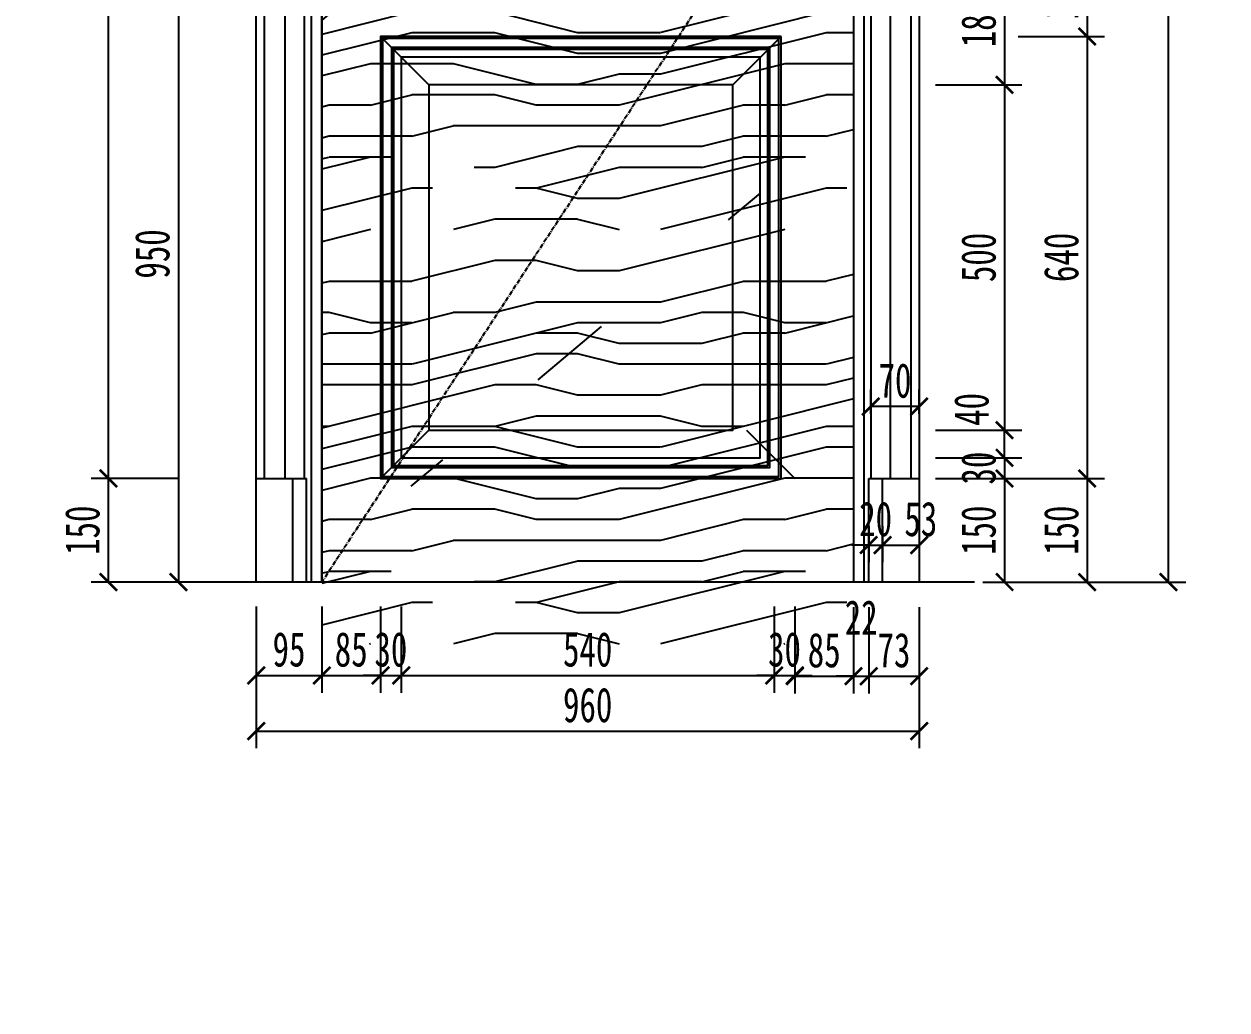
# Model space of a CAD drawing. Header units: millimetres. Extents: x 51249 to 2766742, y -599687 to -1280.
# Drawn here: x 100802 to 102544, y -122540 to -121113 of the extents above; entities that cross this region are included whole.
import ezdxf

# ---------------------------------------------------------------- set-up
doc = ezdxf.new("R2010")
doc.units = ezdxf.units.MM
doc.header["$LTSCALE"] = 10
doc.header["$PDMODE"] = 3
doc.linetypes.add('CENTER', pattern=[50.8, 31.75, -6.35, 6.35, -6.35])
for name, color, linetype in [('D-Detail(节点图层)', 134, 'Continuous'), ('D-造型粗线', 4, 'Continuous'), ('E-立面填充', 250, 'Continuous'), ('E-立面轮廓线', 4, 'Continuous'), ('E-立面造型线', 3, 'Continuous'), ('W-尺寸', 5, 'Continuous')]:
    doc.layers.add(name, color=color, linetype=linetype)
doc.styles.add('DIM', font='SimSun.ttf', dxfattribs={"width": 0.7})
doc.dimstyles.new('25', dxfattribs={"dimscale": 25, "dimtxt": 2, "dimasz": 1, "dimexe": 1, "dimexo": 1, "dimgap": 0.5, "dimtad": 1, "dimdec": 0, "dimzin": 0, "dimdsep": 46, "dimtxsty": 'DIM', "dimblk": 'ARCHTICK', "dimcen": 0, "dimclrd": 5, "dimclre": 5, "dimclrt": 35, "dimadec": 0, "dimazin": 0, "dimtfac": 0.5, "dimtdec": 0, "dimtix": 1, "dimtmove": 2, "dimatfit": 2, "dimldrblk": 'A', "dimfxl": 0, "dimtolj": 1, "dimtzin": 0, "dimlwd": -1, "dimlwe": -1, "dimarcsym": 0})

# ---------------------------------------------------------------- blocks, each defined once
blk = doc.blocks.new('_ArchTick')
at = {"color": 0, "linetype": 'ByBlock', "const_width": 0.15}
blk.add_lwpolyline([(-0.5, -0.5), (0.5, 0.5)], dxfattribs=at)
blk = doc.blocks.new('*D564')
at = {"layer": 'Defpoints', "color": 0, "ltscale": 0.15}
for p in [(102205.9, -119865.8, 0), (102459.1, -119865.8), (102222.7, -121920.8)]:
    blk.add_point(p, dxfattribs=at)
at = {"layer": 'W-尺寸', "color": 5, "ltscale": 0.15}
for p, q in [((102359.1, -119865.8), (102484.1, -119865.8)), ((102459.1, -121920.8), (102459.1, -119865.8)), ((102359.1, -121920.8), (102484.1, -121920.8))]:
    blk.add_line(p, q, dxfattribs=at)
at = {"layer": 'W-尺寸', "color": 5, "ltscale": 0.15, "xscale": 25, "yscale": 25, "zscale": 25}
for p, rotation in [((102459.1, -119865.8), 90), ((102459.1, -121920.8), 270)]:
    blk.add_blockref('_ArchTick', p, dxfattribs=dict(at, rotation=rotation))
at = {"layer": 'W-尺寸', "color": 35, "ltscale": 0.15, "insert": (102421.6, -120893.3), "char_height": 50, "attachment_point": 5, "rotation": 90, "style": 'DIM'}
blk.add_mtext('\\A1;2055', dxfattribs=at)
blk = doc.blocks.new('A')
for p, q in [((-1.435, 1.148), (-1.09, 1.437)), ((-1.09, 1.437), (0, 0)), ((-1.435, 1.148), (-0.369, 0)), ((-0.369, 0), (-2.127, 0)), ((-1.435, -1.148), (-0.369, 0)), ((-1.09, -1.437), (0, 0)), ((-1.435, -1.148), (-1.09, -1.437))]:
    blk.add_line(p, q)
for points in [[(-1.435, 1.148), (-1.09, 1.437), (-0.369, 0), (0, 0)], [(-1.435, -1.148), (-1.09, -1.437), (-0.369, 0), (0, 0)]]:
    blk.add_solid(points)
blk = doc.blocks.new('*D565')
at = {"layer": 'Defpoints', "color": 0, "ltscale": 0.15}
for p in [(101138.1, -121920.8), (101233.1, -121920.8), (101233.1, -122056)]:
    blk.add_point(p, dxfattribs=at)
at = {"layer": 'W-尺寸', "color": 5, "ltscale": 0.15}
for p, q in [((101138.1, -121956), (101138.1, -122081)), ((101233.1, -121956), (101233.1, -122081)), ((101138.1, -122056), (101233.1, -122056))]:
    blk.add_line(p, q, dxfattribs=at)
at = {"layer": 'W-尺寸', "color": 5, "ltscale": 0.15, "xscale": 25, "yscale": 25, "zscale": 25, "rotation": 180}
blk.add_blockref('_ArchTick', (101138.1, -122056), dxfattribs=at)
at = {"layer": 'W-尺寸', "color": 5, "ltscale": 0.15, "xscale": 25, "yscale": 25, "zscale": 25}
blk.add_blockref('_ArchTick', (101233.1, -122056), dxfattribs=at)
at = {"layer": 'W-尺寸', "color": 35, "ltscale": 0.15, "insert": (101185.6, -122018.5), "char_height": 50, "attachment_point": 5, "style": 'DIM'}
blk.add_mtext('\\A1;95', dxfattribs=at)
blk = doc.blocks.new('*D566')
at = {"layer": 'Defpoints', "color": 0, "ltscale": 0.15}
for p in [(101318.1, -121770.8, 0), (101233.1, -121920.8), (101318.1, -122056)]:
    blk.add_point(p, dxfattribs=at)
at = {"layer": 'W-尺寸', "color": 5, "ltscale": 0.15}
for p, q in [((101233.1, -121956), (101233.1, -122081)), ((101318.1, -121956), (101318.1, -122081)), ((101233.1, -122056), (101318.1, -122056))]:
    blk.add_line(p, q, dxfattribs=at)
at = {"layer": 'W-尺寸', "color": 5, "ltscale": 0.15, "xscale": 25, "yscale": 25, "zscale": 25, "rotation": 180}
blk.add_blockref('_ArchTick', (101233.1, -122056), dxfattribs=at)
at = {"layer": 'W-尺寸', "color": 5, "ltscale": 0.15, "xscale": 25, "yscale": 25, "zscale": 25}
blk.add_blockref('_ArchTick', (101318.1, -122056), dxfattribs=at)
at = {"layer": 'W-尺寸', "color": 35, "ltscale": 0.15, "insert": (101275.6, -122018.5), "char_height": 50, "attachment_point": 5, "style": 'DIM'}
blk.add_mtext('\\A1;85', dxfattribs=at)
blk = doc.blocks.new('*D567')
at = {"layer": 'Defpoints', "color": 0, "ltscale": 0.15}
for p in [(101138.1, -121956), (102098.1, -121957.1), (102098.1, -122136.5)]:
    blk.add_point(p, dxfattribs=at)
at = {"layer": 'W-尺寸', "color": 5, "ltscale": 0.15}
for p, q in [((101138.1, -122036.5), (101138.1, -122161.5)), ((102098.1, -122036.5), (102098.1, -122161.5)), ((101138.1, -122136.5), (102098.1, -122136.5))]:
    blk.add_line(p, q, dxfattribs=at)
at = {"layer": 'W-尺寸', "color": 5, "ltscale": 0.15, "xscale": 25, "yscale": 25, "zscale": 25, "rotation": 180}
blk.add_blockref('_ArchTick', (101138.1, -122136.5), dxfattribs=at)
at = {"layer": 'W-尺寸', "color": 5, "ltscale": 0.15, "xscale": 25, "yscale": 25, "zscale": 25}
blk.add_blockref('_ArchTick', (102098.1, -122136.5), dxfattribs=at)
at = {"layer": 'W-尺寸', "color": 35, "ltscale": 0.15, "insert": (101618.1, -122099), "char_height": 50, "attachment_point": 5, "style": 'DIM'}
blk.add_mtext('\\A1;960', dxfattribs=at)
blk = doc.blocks.new('*D568')
at = {"layer": 'Defpoints', "color": 0, "ltscale": 0.15}
for p in [(101245.7, -120970.8), (101025.3, -121920.8), (101245.7, -121920.8)]:
    blk.add_point(p, dxfattribs=at)
at = {"layer": 'W-尺寸', "color": 5, "ltscale": 0.15}
for p, q in [((101125.3, -120970.8), (101000.3, -120970.8)), ((101025.3, -120970.8), (101025.3, -121920.8)), ((101125.3, -121920.8), (101000.3, -121920.8))]:
    blk.add_line(p, q, dxfattribs=at)
at = {"layer": 'W-尺寸', "color": 5, "ltscale": 0.15, "xscale": 25, "yscale": 25, "zscale": 25}
for p, rotation in [((101025.3, -120970.8), 90), ((101025.3, -121920.8), 270)]:
    blk.add_blockref('_ArchTick', p, dxfattribs=dict(at, rotation=rotation))
at = {"layer": 'W-尺寸', "color": 35, "ltscale": 0.15, "insert": (100987.8, -121445.8), "char_height": 50, "attachment_point": 5, "rotation": 90, "style": 'DIM'}
blk.add_mtext('\\A1;950', dxfattribs=at)
blk = doc.blocks.new('*D569')
at = {"layer": 'Defpoints', "color": 0, "ltscale": 0.15}
for p in [(101318.1, -121704.7, 0), (101348.1, -121704.7, 0), (101348.1, -122056)]:
    blk.add_point(p, dxfattribs=at)
at = {"layer": 'W-尺寸', "color": 5, "ltscale": 0.15}
for p, q in [((101318.1, -121956), (101318.1, -122081)), ((101348.1, -121956), (101348.1, -122081)), ((101318.1, -122056), (101293.1, -122056)), ((101318.1, -122056), (101348.1, -122056)), ((101348.1, -122056), (101373.1, -122056))]:
    blk.add_line(p, q, dxfattribs=at)
at = {"layer": 'W-尺寸', "color": 5, "ltscale": 0.15, "xscale": 25, "yscale": 25, "zscale": 25}
blk.add_blockref('_ArchTick', (101318.1, -122056), dxfattribs=at)
at = {"layer": 'W-尺寸', "color": 5, "ltscale": 0.15, "xscale": 25, "yscale": 25, "zscale": 25, "rotation": 180}
blk.add_blockref('_ArchTick', (101348.1, -122056), dxfattribs=at)
at = {"layer": 'W-尺寸', "color": 35, "ltscale": 0.15, "insert": (101333.1, -122018.5), "char_height": 50, "attachment_point": 5, "style": 'DIM'}
blk.add_mtext('\\A1;30', dxfattribs=at)
blk = doc.blocks.new('*D570')
at = {"layer": 'Defpoints', "color": 0, "ltscale": 0.15}
for p in [(101348.1, -121704.7, 0), (101888.1, -121740.8, 0), (101888.1, -122056)]:
    blk.add_point(p, dxfattribs=at)
at = {"layer": 'W-尺寸', "color": 5, "ltscale": 0.15}
for p, q in [((101348.1, -121956), (101348.1, -122081)), ((101888.1, -121956), (101888.1, -122081)), ((101348.1, -122056), (101888.1, -122056))]:
    blk.add_line(p, q, dxfattribs=at)
at = {"layer": 'W-尺寸', "color": 5, "ltscale": 0.15, "xscale": 25, "yscale": 25, "zscale": 25, "rotation": 180}
blk.add_blockref('_ArchTick', (101348.1, -122056), dxfattribs=at)
at = {"layer": 'W-尺寸', "color": 5, "ltscale": 0.15, "xscale": 25, "yscale": 25, "zscale": 25}
blk.add_blockref('_ArchTick', (101888.1, -122056), dxfattribs=at)
at = {"layer": 'W-尺寸', "color": 35, "ltscale": 0.15, "insert": (101618.1, -122018.5), "char_height": 50, "attachment_point": 5, "style": 'DIM'}
blk.add_mtext('\\A1;540', dxfattribs=at)
blk = doc.blocks.new('*D571')
at = {"layer": 'Defpoints', "color": 0, "ltscale": 0.15}
for p in [(101888.1, -121740.8, 0), (101918.1, -121744.4), (101918.1, -122056)]:
    blk.add_point(p, dxfattribs=at)
at = {"layer": 'W-尺寸', "color": 5, "ltscale": 0.15}
for p, q in [((101888.1, -121956), (101888.1, -122081)), ((101918.1, -121956), (101918.1, -122081)), ((101888.1, -122056), (101863.1, -122056)), ((101888.1, -122056), (101918.1, -122056)), ((101918.1, -122056), (101943.1, -122056))]:
    blk.add_line(p, q, dxfattribs=at)
at = {"layer": 'W-尺寸', "color": 5, "ltscale": 0.15, "xscale": 25, "yscale": 25, "zscale": 25}
blk.add_blockref('_ArchTick', (101888.1, -122056), dxfattribs=at)
at = {"layer": 'W-尺寸', "color": 5, "ltscale": 0.15, "xscale": 25, "yscale": 25, "zscale": 25, "rotation": 180}
blk.add_blockref('_ArchTick', (101918.1, -122056), dxfattribs=at)
at = {"layer": 'W-尺寸', "color": 35, "ltscale": 0.15, "insert": (101903.1, -122018.5), "char_height": 50, "attachment_point": 5, "style": 'DIM'}
blk.add_mtext('\\A1;30', dxfattribs=at)
blk = doc.blocks.new('*D572')
at = {"layer": 'Defpoints', "color": 0, "ltscale": 0.15}
for p in [(102003.1, -121699.9), (101918.1, -121744.4), (102003.1, -122057.1)]:
    blk.add_point(p, dxfattribs=at)
at = {"layer": 'W-尺寸', "color": 5, "ltscale": 0.15}
for p, q in [((101918.1, -121957.1), (101918.1, -122082.1)), ((102003.1, -121957.1), (102003.1, -122082.1)), ((101918.1, -122057.1), (102003.1, -122057.1))]:
    blk.add_line(p, q, dxfattribs=at)
at = {"layer": 'W-尺寸', "color": 5, "ltscale": 0.15, "xscale": 25, "yscale": 25, "zscale": 25, "rotation": 180}
blk.add_blockref('_ArchTick', (101918.1, -122057.1), dxfattribs=at)
at = {"layer": 'W-尺寸', "color": 5, "ltscale": 0.15, "xscale": 25, "yscale": 25, "zscale": 25}
blk.add_blockref('_ArchTick', (102003.1, -122057.1), dxfattribs=at)
at = {"layer": 'W-尺寸', "color": 35, "ltscale": 0.15, "insert": (101960.6, -122019.6), "char_height": 50, "attachment_point": 5, "style": 'DIM'}
blk.add_mtext('\\A1;85', dxfattribs=at)
blk = doc.blocks.new('*D585')
at = {"layer": 'Defpoints', "color": 0, "ltscale": 0.15}
for p in [(101985.2, -121020.8), (101895.2, -121200.8), (102221.8, -121200.8)]:
    blk.add_point(p, dxfattribs=at)
at = {"layer": 'W-尺寸', "color": 5, "ltscale": 0.15}
for p, q in [((102121.8, -121020.8), (102246.8, -121020.8)), ((102221.8, -121020.8), (102221.8, -121200.8)), ((102121.8, -121200.8), (102246.8, -121200.8))]:
    blk.add_line(p, q, dxfattribs=at)
at = {"layer": 'W-尺寸', "color": 5, "ltscale": 0.15, "xscale": 25, "yscale": 25, "zscale": 25}
for p, rotation in [((102221.8, -121020.8), 90), ((102221.8, -121200.8), 270)]:
    blk.add_blockref('_ArchTick', p, dxfattribs=dict(at, rotation=rotation))
at = {"layer": 'W-尺寸', "color": 35, "ltscale": 0.15, "insert": (102184.3, -121110.8), "char_height": 50, "attachment_point": 5, "rotation": 90, "style": 'DIM'}
blk.add_mtext('\\A1;180', dxfattribs=at)
blk = doc.blocks.new('*D586')
at = {"layer": 'Defpoints', "color": 0, "ltscale": 0.15}
for p in [(101895.2, -121200.8), (101895.2, -121700.8), (102221.8, -121700.8)]:
    blk.add_point(p, dxfattribs=at)
at = {"layer": 'W-尺寸', "color": 5, "ltscale": 0.15}
for p, q in [((102121.8, -121200.8), (102246.8, -121200.8)), ((102221.8, -121200.8), (102221.8, -121700.8)), ((102121.8, -121700.8), (102246.8, -121700.8))]:
    blk.add_line(p, q, dxfattribs=at)
at = {"layer": 'W-尺寸', "color": 5, "ltscale": 0.15, "xscale": 25, "yscale": 25, "zscale": 25}
for p, rotation in [((102221.8, -121200.8), 90), ((102221.8, -121700.8), 270)]:
    blk.add_blockref('_ArchTick', p, dxfattribs=dict(at, rotation=rotation))
at = {"layer": 'W-尺寸', "color": 35, "ltscale": 0.15, "insert": (102184.3, -121450.8), "char_height": 50, "attachment_point": 5, "rotation": 90, "style": 'DIM'}
blk.add_mtext('\\A1;500', dxfattribs=at)
blk = doc.blocks.new('*D587')
at = {"layer": 'Defpoints', "color": 0, "ltscale": 0.15}
for p in [(101848.1, -121700.8), (102221.8, -121700.8), (101888.1, -121740.8)]:
    blk.add_point(p, dxfattribs=at)
at = {"layer": 'W-尺寸', "color": 5, "ltscale": 0.15}
for p, q in [((102121.8, -121700.8), (102246.8, -121700.8)), ((102221.8, -121740.8), (102221.8, -121700.8)), ((102121.8, -121740.8), (102246.8, -121740.8))]:
    blk.add_line(p, q, dxfattribs=at)
at = {"layer": 'W-尺寸', "color": 5, "ltscale": 0.15, "xscale": 25, "yscale": 25, "zscale": 25}
for p, rotation in [((102221.8, -121700.8), 90), ((102221.8, -121740.8), 270)]:
    blk.add_blockref('_ArchTick', p, dxfattribs=dict(at, rotation=rotation))
at = {"layer": 'W-尺寸', "color": 35, "ltscale": 0.15, "insert": (102174, -121670.8), "char_height": 50, "attachment_point": 5, "rotation": 90, "style": 'DIM'}
blk.add_mtext('\\A1;40', dxfattribs=at)
blk = doc.blocks.new('*D588')
at = {"layer": 'Defpoints', "color": 0, "ltscale": 0.15}
for p in [(101888.1, -121740.8), (101918.1, -121770.8), (102221.8, -121770.8)]:
    blk.add_point(p, dxfattribs=at)
at = {"layer": 'W-尺寸', "color": 5, "ltscale": 0.15}
for p, q in [((102221.8, -121740.8), (102221.8, -121715.8)), ((102121.8, -121740.8), (102246.8, -121740.8)), ((102221.8, -121740.8), (102221.8, -121770.8)), ((102121.8, -121770.8), (102246.8, -121770.8)), ((102221.8, -121770.8), (102221.8, -121795.8))]:
    blk.add_line(p, q, dxfattribs=at)
at = {"layer": 'W-尺寸', "color": 5, "ltscale": 0.15, "xscale": 25, "yscale": 25, "zscale": 25}
for p, rotation in [((102221.8, -121740.8), 270), ((102221.8, -121770.8), 90)]:
    blk.add_blockref('_ArchTick', p, dxfattribs=dict(at, rotation=rotation))
at = {"layer": 'W-尺寸', "color": 35, "ltscale": 0.15, "insert": (102184.3, -121755.8), "char_height": 50, "attachment_point": 5, "rotation": 90, "style": 'DIM'}
blk.add_mtext('\\A1;30', dxfattribs=at)
blk = doc.blocks.new('*D589')
at = {"layer": 'Defpoints', "color": 0, "ltscale": 0.15}
for p in [(101918.1, -121770.8), (102165.2, -121920.8), (102221.8, -121920.8)]:
    blk.add_point(p, dxfattribs=at)
at = {"layer": 'W-尺寸', "color": 5, "ltscale": 0.15}
for p, q in [((102121.8, -121770.8), (102246.8, -121770.8)), ((102221.8, -121770.8), (102221.8, -121920.8)), ((102190.2, -121920.8), (102246.8, -121920.8))]:
    blk.add_line(p, q, dxfattribs=at)
at = {"layer": 'W-尺寸', "color": 5, "ltscale": 0.15, "xscale": 25, "yscale": 25, "zscale": 25}
for p, rotation in [((102221.8, -121770.8), 90), ((102221.8, -121920.8), 270)]:
    blk.add_blockref('_ArchTick', p, dxfattribs=dict(at, rotation=rotation))
at = {"layer": 'W-尺寸', "color": 35, "ltscale": 0.15, "insert": (102184.3, -121845.8), "char_height": 50, "attachment_point": 5, "rotation": 90, "style": 'DIM'}
blk.add_mtext('\\A1;150', dxfattribs=at)
blk = doc.blocks.new('*D593')
at = {"layer": 'Defpoints', "color": 0, "ltscale": 0.15}
for p in [(101876.4, -121010.8), (101876.4, -121130.8), (102341.5, -121130.8)]:
    blk.add_point(p, dxfattribs=at)
at = {"layer": 'W-尺寸', "color": 5, "ltscale": 0.15}
for p, q in [((102241.5, -121010.8), (102366.5, -121010.8)), ((102341.5, -121010.8), (102341.5, -121130.8)), ((102241.5, -121130.8), (102366.5, -121130.8))]:
    blk.add_line(p, q, dxfattribs=at)
at = {"layer": 'W-尺寸', "color": 5, "ltscale": 0.15, "xscale": 25, "yscale": 25, "zscale": 25}
for p, rotation in [((102341.5, -121010.8), 90), ((102341.5, -121130.8), 270)]:
    blk.add_blockref('_ArchTick', p, dxfattribs=dict(at, rotation=rotation))
at = {"layer": 'W-尺寸', "color": 35, "ltscale": 0.15, "insert": (102304, -121070.8), "char_height": 50, "attachment_point": 5, "rotation": 90, "style": 'DIM'}
blk.add_mtext('\\A1;120', dxfattribs=at)
blk = doc.blocks.new('*D594')
at = {"layer": 'Defpoints', "color": 0, "ltscale": 0.15}
for p in [(101876.4, -121130.8), (101876.4, -121770.8), (102341.5, -121770.8)]:
    blk.add_point(p, dxfattribs=at)
at = {"layer": 'W-尺寸', "color": 5, "ltscale": 0.15}
for p, q in [((102241.5, -121130.8), (102366.5, -121130.8)), ((102341.5, -121130.8), (102341.5, -121770.8)), ((102241.5, -121770.8), (102366.5, -121770.8))]:
    blk.add_line(p, q, dxfattribs=at)
at = {"layer": 'W-尺寸', "color": 5, "ltscale": 0.15, "xscale": 25, "yscale": 25, "zscale": 25}
for p, rotation in [((102341.5, -121130.8), 90), ((102341.5, -121770.8), 270)]:
    blk.add_blockref('_ArchTick', p, dxfattribs=dict(at, rotation=rotation))
at = {"layer": 'W-尺寸', "color": 35, "ltscale": 0.15, "insert": (102304, -121450.8), "char_height": 50, "attachment_point": 5, "rotation": 90, "style": 'DIM'}
blk.add_mtext('\\A1;640', dxfattribs=at)
blk = doc.blocks.new('*D595')
at = {"layer": 'Defpoints', "color": 0, "ltscale": 0.15}
for p in [(101896.4, -121770.8), (102076.4, -121920.8), (102341.5, -121920.8)]:
    blk.add_point(p, dxfattribs=at)
at = {"layer": 'W-尺寸', "color": 5, "ltscale": 0.15}
for p, q in [((102241.5, -121770.8), (102366.5, -121770.8)), ((102341.5, -121770.8), (102341.5, -121920.8)), ((102241.5, -121920.8), (102366.5, -121920.8))]:
    blk.add_line(p, q, dxfattribs=at)
at = {"layer": 'W-尺寸', "color": 5, "ltscale": 0.15, "xscale": 25, "yscale": 25, "zscale": 25}
for p, rotation in [((102341.5, -121770.8), 90), ((102341.5, -121920.8), 270)]:
    blk.add_blockref('_ArchTick', p, dxfattribs=dict(at, rotation=rotation))
at = {"layer": 'W-尺寸', "color": 35, "ltscale": 0.15, "insert": (102304, -121845.8), "char_height": 50, "attachment_point": 5, "rotation": 90, "style": 'DIM'}
blk.add_mtext('\\A1;150', dxfattribs=at)
blk = doc.blocks.new('*D600')
at = {"layer": 'Defpoints', "color": 0, "ltscale": 0.15}
for p in [(102003.1, -121920.8), (102025.1, -121920.8), (102025.1, -122057.1)]:
    blk.add_point(p, dxfattribs=at)
at = {"layer": 'W-尺寸', "color": 5, "ltscale": 0.15}
for p, q in [((102003.1, -121957.1), (102003.1, -122082.1)), ((102025.1, -121957.1), (102025.1, -122082.1)), ((102003.1, -122057.1), (101978.1, -122057.1)), ((102003.1, -122057.1), (102025.1, -122057.1)), ((102025.1, -122057.1), (102050.1, -122057.1))]:
    blk.add_line(p, q, dxfattribs=at)
at = {"layer": 'W-尺寸', "color": 5, "ltscale": 0.15, "xscale": 25, "yscale": 25, "zscale": 25}
blk.add_blockref('_ArchTick', (102003.1, -122057.1), dxfattribs=at)
at = {"layer": 'W-尺寸', "color": 5, "ltscale": 0.15, "xscale": 25, "yscale": 25, "zscale": 25, "rotation": 180}
blk.add_blockref('_ArchTick', (102025.1, -122057.1), dxfattribs=at)
at = {"layer": 'W-尺寸', "color": 35, "ltscale": 0.15, "insert": (102014.1, -121972.1), "char_height": 50, "attachment_point": 5, "style": 'DIM'}
blk.add_mtext('\\A1;22', dxfattribs=at)
blk = doc.blocks.new('*D601')
at = {"layer": 'Defpoints', "color": 0, "ltscale": 0.15}
for p in [(102025.1, -121920.8), (102098.1, -121920.8), (102098.1, -122057.1)]:
    blk.add_point(p, dxfattribs=at)
at = {"layer": 'W-尺寸', "color": 5, "ltscale": 0.15}
for p, q in [((102025.1, -121957.1), (102025.1, -122082.1)), ((102098.1, -121957.1), (102098.1, -122082.1)), ((102025.1, -122057.1), (102098.1, -122057.1))]:
    blk.add_line(p, q, dxfattribs=at)
at = {"layer": 'W-尺寸', "color": 5, "ltscale": 0.15, "xscale": 25, "yscale": 25, "zscale": 25, "rotation": 180}
blk.add_blockref('_ArchTick', (102025.1, -122057.1), dxfattribs=at)
at = {"layer": 'W-尺寸', "color": 5, "ltscale": 0.15, "xscale": 25, "yscale": 25, "zscale": 25}
blk.add_blockref('_ArchTick', (102098.1, -122057.1), dxfattribs=at)
at = {"layer": 'W-尺寸', "color": 35, "ltscale": 0.15, "insert": (102061.6, -122019.6), "char_height": 50, "attachment_point": 5, "style": 'DIM'}
blk.add_mtext('\\A1;73', dxfattribs=at)
blk = doc.blocks.new('*D596')
at = {"layer": 'Defpoints', "color": 0, "ltscale": 0.15}
for p in [(100924, -121770.8), (101093.7, -121770.8), (101093.7, -121920.8)]:
    blk.add_point(p, dxfattribs=at)
at = {"layer": 'W-尺寸', "color": 5, "ltscale": 0.15}
for p, q in [((101024, -121770.8), (100899, -121770.8)), ((100924, -121920.8), (100924, -121770.8)), ((101024, -121920.8), (100899, -121920.8))]:
    blk.add_line(p, q, dxfattribs=at)
at = {"layer": 'W-尺寸', "color": 5, "ltscale": 0.15, "xscale": 25, "yscale": 25, "zscale": 25}
for p, rotation in [((100924, -121770.8), 90), ((100924, -121920.8), 270)]:
    blk.add_blockref('_ArchTick', p, dxfattribs=dict(at, rotation=rotation))
at = {"layer": 'W-尺寸', "color": 35, "ltscale": 0.15, "insert": (100886.5, -121845.8), "char_height": 50, "attachment_point": 5, "rotation": 90, "style": 'DIM'}
blk.add_mtext('\\A1;150', dxfattribs=at)
blk = doc.blocks.new('*D597')
at = {"layer": 'Defpoints', "color": 0, "ltscale": 0.15}
for p in [(100924, -119865.8), (101110.3, -119865.8, 0), (101093.7, -121770.8)]:
    blk.add_point(p, dxfattribs=at)
at = {"layer": 'W-尺寸', "color": 5, "ltscale": 0.15}
for p, q in [((101024, -119865.8), (100899, -119865.8)), ((100924, -121770.8), (100924, -119865.8)), ((101024, -121770.8), (100899, -121770.8))]:
    blk.add_line(p, q, dxfattribs=at)
at = {"layer": 'W-尺寸', "color": 5, "ltscale": 0.15, "xscale": 25, "yscale": 25, "zscale": 25}
for p, rotation in [((100924, -119865.8), 90), ((100924, -121770.8), 270)]:
    blk.add_blockref('_ArchTick', p, dxfattribs=dict(at, rotation=rotation))
at = {"layer": 'W-尺寸', "color": 35, "ltscale": 0.15, "insert": (100886.5, -120818.3), "char_height": 50, "attachment_point": 5, "rotation": 90, "style": 'DIM'}
blk.add_mtext('\\A1;1905', dxfattribs=at)
blk = doc.blocks.new('*D573')
at = {"layer": 'Defpoints', "color": 0, "ltscale": 0.15}
for p in [(102028.1, -121666.8), (102028.1, -121702), (102098.1, -121702)]:
    blk.add_point(p, dxfattribs=at)
at = {"layer": 'W-尺寸', "color": 5, "ltscale": 0.15}
for p, q in [((102028.1, -121677), (102028.1, -121641.8)), ((102098.1, -121677), (102098.1, -121641.8)), ((102098.1, -121666.8), (102028.1, -121666.8))]:
    blk.add_line(p, q, dxfattribs=at)
at = {"layer": 'W-尺寸', "color": 5, "ltscale": 0.15, "xscale": 25, "yscale": 25, "zscale": 25, "rotation": 180}
blk.add_blockref('_ArchTick', (102028.1, -121666.8), dxfattribs=at)
at = {"layer": 'W-尺寸', "color": 5, "ltscale": 0.15, "xscale": 25, "yscale": 25, "zscale": 25}
blk.add_blockref('_ArchTick', (102098.1, -121666.8), dxfattribs=at)
at = {"layer": 'W-尺寸', "color": 35, "ltscale": 0.15, "insert": (102063.1, -121629.3), "char_height": 50, "attachment_point": 5, "style": 'DIM'}
blk.add_mtext('\\A1;70', dxfattribs=at)
blk = doc.blocks.new('*D574')
at = {"layer": 'Defpoints', "color": 0, "ltscale": 0.15}
for p in [(102025.1, -121814.8), (102045.1, -121814.8), (102045.1, -121867.2)]:
    blk.add_point(p, dxfattribs=at)
at = {"layer": 'W-尺寸', "color": 5, "ltscale": 0.15}
for p, q in [((102025.1, -121839.8), (102025.1, -121892.2)), ((102045.1, -121839.8), (102045.1, -121892.2)), ((102025.1, -121867.2), (102000.1, -121867.2)), ((102025.1, -121867.2), (102045.1, -121867.2)), ((102045.1, -121867.2), (102070.1, -121867.2))]:
    blk.add_line(p, q, dxfattribs=at)
at = {"layer": 'W-尺寸', "color": 5, "ltscale": 0.15, "xscale": 25, "yscale": 25, "zscale": 25}
blk.add_blockref('_ArchTick', (102025.1, -121867.2), dxfattribs=at)
at = {"layer": 'W-尺寸', "color": 5, "ltscale": 0.15, "xscale": 25, "yscale": 25, "zscale": 25, "rotation": 180}
blk.add_blockref('_ArchTick', (102045.1, -121867.2), dxfattribs=at)
at = {"layer": 'W-尺寸', "color": 35, "ltscale": 0.15, "insert": (102035.1, -121829.7), "char_height": 50, "attachment_point": 5, "style": 'DIM'}
blk.add_mtext('\\A1;20', dxfattribs=at)
blk = doc.blocks.new('*D575')
at = {"layer": 'Defpoints', "color": 0, "ltscale": 0.15}
for p in [(102045.1, -121814.8), (102098.1, -121814.8), (102098.1, -121867.2)]:
    blk.add_point(p, dxfattribs=at)
at = {"layer": 'W-尺寸', "color": 5, "ltscale": 0.15}
for p, q in [((102045.1, -121839.8), (102045.1, -121892.2)), ((102098.1, -121839.8), (102098.1, -121892.2)), ((102045.1, -121867.2), (102098.1, -121867.2))]:
    blk.add_line(p, q, dxfattribs=at)
at = {"layer": 'W-尺寸', "color": 5, "ltscale": 0.15, "xscale": 25, "yscale": 25, "zscale": 25, "rotation": 180}
blk.add_blockref('_ArchTick', (102045.1, -121867.2), dxfattribs=at)
at = {"layer": 'W-尺寸', "color": 5, "ltscale": 0.15, "xscale": 25, "yscale": 25, "zscale": 25}
blk.add_blockref('_ArchTick', (102098.1, -121867.2), dxfattribs=at)
at = {"layer": 'W-尺寸', "color": 35, "ltscale": 0.15, "insert": (102100.5, -121829.7), "char_height": 50, "attachment_point": 5, "style": 'DIM'}
blk.add_mtext('\\A1;53', dxfattribs=at)
blk = doc.blocks.new('*D1063')
at = {"layer": 'D-Detail(节点图层)', "color": 5, "ltscale": 0.15}
for p, q in [((2766617, -121582.1), (2766742, -121582.1)), ((2766717, -121582.1), (2766717, -599673.1)), ((2766698.3, -599673.1), (2766742, -599673.1))]:
    blk.add_line(p, q, dxfattribs=at)
at = {"layer": 'Defpoints', "color": 0, "ltscale": 0.15}
for p in [(55453.8, -121582.1), (2766673.3, -599673.1), (2766717, -599673.1)]:
    blk.add_point(p, dxfattribs=at)
at = {"layer": 'D-Detail(节点图层)', "color": 5, "ltscale": 0.15, "xscale": 25, "yscale": 25, "zscale": 25}
for p, rotation in [((2766717, -121582.1), 90), ((2766717, -599673.1), 270)]:
    blk.add_blockref('_ArchTick', p, dxfattribs=dict(at, rotation=rotation))
at = {"layer": 'D-Detail(节点图层)', "color": 35, "ltscale": 0.15, "insert": (2766679.5, -360627.6), "char_height": 50, "attachment_point": 5, "rotation": 90, "style": 'DIM'}
blk.add_mtext('\\A1;478091', dxfattribs=at)

msp = doc.modelspace()

# ---------------------------------------------------------------- hatches: boundary and pattern name
at = {"layer": 'E-立面填充', "ltscale": 0.15}
h = msp.add_hatch(dxfattribs=at)
h.set_pattern_fill('PANEL', color=256, scale=600, style=0, double=1, pattern_type=2)
h.set_pattern_definition([(220, (102023.1, -122010.8), (-385.67, 459.63), [120, -180, 60, -240]), (180, (101603.1, -121995.8), (0, 600), [120, -480]), (180, (101663.1, -121965.8), (0, 600), [60, -540]), (180, (101993.1, -121950.8), (0, 600), [30, -420, 30, -120]), (180, (101783.1, -121920.8), (0, 600), [120, -180, 30, -270]), (180, (101933.1, -121905.8), (0, 600), [90, -510]), (180, (101783.1, -121890.8), (0, 600), [180, -420]), (180, (101963.1, -121875.8), (0, 600), [120, -480]), (180, (101723.1, -121860.8), (0, 600), [300, -300]), (180, (101903.1, -121830.8), (0, 600), [60, -180, 120, -240]), (180, (101483.1, -121815.8), (0, 600), [120, -480]), (180, (101603.1, -121800.8), (0, 600), [60, -540]), (180, (101723.1, -121785.8), (0, 600), [60, -540]), (180, (102023.1, -121770.8), (0, 600), [120, -480]), (180, (101723.1, -121755.8), (0, 600), [120, -480]), (180, (101723.1, -121725.8), (0, 600), [120, -120, 120, -240]), (180, (101843.1, -121695.8), (0, 600), [60, -300, 120, -120]), (180, (101723.1, -121680.8), (0, 600), [180, -420]), (180, (101723.1, -121650.8), (0, 600), [120, -480]), (180, (101963.1, -121635.8), (0, 600), [180, -240, 60, -120]), (180, (101963.1, -121605.8), (0, 600), [300, -300]), (180, (101603.1, -121590.8), (0, 600), [60, -540]), (180, (101783.1, -121575.8), (0, 600), [120, -480]), (180, (101903.1, -121560.8), (0, 600), [60, -240, 60, -240]), (180, (101963.1, -121545.8), (0, 600), [60, -180, 120, -240]), (180, (101843.1, -121530.8), (0, 600), [60, -300, 60, -180]), (180, (101723.1, -121515.8), (0, 600), [180, -420]), (180, (101963.1, -121485.8), (0, 600), [120, -480]), (180, (101663.1, -121470.8), (0, 600), [60, -540]), (180, (101543.1, -121455.8), (0, 600), [60, -540]), (165.964, (101603.12, -121965.82), (-600, -2e-08), [61.8, -2412.06]), (165.964, (101543.12, -121830.82), (-600, -2e-08), [61.8, -2412.06]), (165.964, (101603.12, -121470.82), (-600, -2e-08), [61.8, -2412.06]), (165.964, (101783.12, -121695.82), (-600, -2e-08), [61.8, -2412.06]), (165.964, (101663.12, -121605.82), (-600, -2e-08), [61.8, -2412.06]), (165.964, (101603.12, -121650.82), (-600, -2e-08), [61.8, -2412.06]), (165.964, (101903.12, -121545.82), (-600, -2e-08), [61.8, -2412.06]), (165.964, (101663.12, -121575.82), (-600, -2e-08), [61.8, -2412.06]), (165.964, (101543.12, -121800.82), (-600, -2e-08), [123.6, -2350.26]), (165.964, (101603.12, -121755.82), (-600, -2e-08), [123.6, -2350.26]), (165.964, (101603.12, -121725.82), (-600, -2e-08), [123.6, -2350.26]), (14.036, (101783.12, -121920.82), (600, -2e-08), [61.8, -123.6, 61.8, -2226.663]), (14.036, (101903.12, -121830.82), (600, -2e-08), [61.8, -2412.06]), (14.036, (101903.12, -121560.82), (600, -2e-08), [123.6, -2350.26]), (345.964, (101603.12, -121995.82), (600, 2e-08), [61.8, -2412.06]), (194.036, (101483.12, -121995.82), (-600, 2e-08), [61.8, -2412.06]), (194.036, (101663.12, -121785.82), (-600, 2e-08), [61.8, -2412.06]), (194.036, (101543.12, -121680.82), (-600, 2e-08), [61.8, -2412.06]), (194.036, (101783.12, -121635.82), (-600, 2e-08), [61.8, -2412.06]), (194.036, (101843.12, -121560.82), (-600, 2e-08), [61.8, -2412.06]), (194.036, (101783.12, -121530.82), (-600, 2e-08), [61.8, -2412.06]), (194.036, (101783.12, -121635.82), (-600, 2e-08), [61.8, -2412.06]), (194.036, (101603.12, -121545.82), (-600, 2e-08), [247.2, -2226.66]), (194.036, (101963.12, -121950.82), (-600, 2e-08), [247.2, -2226.66]), (194.036, (101903.12, -121905.82), (-600, 2e-08), [247.2, -2226.66]), (194.036, (101843.12, -121875.82), (-600, 2e-08), [61.8, -123.6, 123.6, -2164.863]), (194.036, (101843.12, -121830.82), (-600, 2e-08), [123.6, -123.6, 123.6, -2103.063]), (194.036, (101903.12, -121770.82), (-600, 2e-08), [247.2, -2226.66]), (194.036, (101963.12, -121725.82), (-600, 2e-08), [247.2, -2226.66]), (194.036, (101963.12, -121695.82), (-600, 2e-08), [247.2, -2226.66]), (194.036, (101543.12, -121515.82), (-600, 2e-08), [61.8, -2412.06]), (194.036, (101483.12, -121455.82), (-600, 0.0001), [123.6, -2350.26]), (194.036, (101843.12, -121485.82), (-600, 0.0001), [123.6, -2350.26]), (194.036, (101903.12, -122010.82), (-600, 1e-05), [247.2, -2226.66]), (194.036, (101543.12, -121590.82), (-600, 1e-05), [185.4, -2288.46]), (194.036, (101483.12, -121635.82), (-600, 1e-05), [370.8, -2103.06])])
h.paths.add_polyline_path([(102003.1, -120050.8), (101233.1, -120050.8), (101233.1, -122010.8), (102003.1, -122010.8)])

# ---------------------------------------------------------------- linework, layer by layer
at = {"layer": 'D-造型粗线', "elevation": 0}
for points in [[(101138.1, -121920.8), (101138.1, -119865.8), (102098.1, -119865.8), (102098.1, -121920.8)], [(101208.1, -121770.8), (101208.1, -119935.8), (102028.1, -119935.8), (102028.1, -121770.8)]]:
    msp.add_lwpolyline(points, dxfattribs=at)
at = {"layer": 'E-立面轮廓线'}
msp.add_line((102178.1, -121920.8, 0), (101058.1, -121920.8, 0), dxfattribs=at)
at = {"layer": 'E-立面造型线', "ltscale": 0.15}
for p, q in [((101233.1, -119960.8, 0), (101233.1, -121920.8, 0)), ((101138.1, -121770.8, 0), (101211.1, -121770.8, 0)), ((101211.1, -121920.8, 0), (101211.1, -121770.8, 0)), ((102025.1, -121770.8, 0), (102098.1, -121770.8, 0)), ((102025.1, -121920.8, 0), (102025.1, -121770.8, 0))]:
    msp.add_line(p, q, dxfattribs=at)
at = {"layer": 'E-立面造型线', "color": 146, "linetype": 'CENTER', "ltscale": 0.02}
msp.add_line((102003.1, -120743.3, 0), (101233.1, -121920.8, 0), dxfattribs=at)
at = {"layer": 'E-立面造型线', "color": 251}
for p, q in [((101388.1, -121200.8, 0), (101318.1, -121130.8, 0)), ((101828.1, -121200.8, 0), (101898.1, -121130.8, 0)), ((101388.1, -121700.8, 0), (101318.1, -121770.8, 0)), ((101848.1, -121700.8, 0), (101918.1, -121770.8, 0)), ((101191.1, -121920.8, 0), (101191.1, -121770.8, 0)), ((102045.1, -121920.8, 0), (102045.1, -121770.8, 0))]:
    msp.add_line(p, q, dxfattribs=at)
at = {"layer": 'E-立面造型线', "color": 251, "elevation": 0}
for points in [[(101150.1, -121770.8), (101150.1, -119877.8), (102086.1, -119877.8), (102086.1, -121770.8)], [(101180.1, -121770.8), (101180.1, -119907.8), (102056.1, -119907.8), (102056.1, -121770.8)]]:
    msp.add_lwpolyline(points, dxfattribs=at)
at = {"layer": 'E-立面造型线', "color": 44, "elevation": 0}
msp.add_lwpolyline([(101218.1, -121920.8), (101218.1, -119945.8), (102018.1, -119945.8), (102018.1, -121920.8)], dxfattribs=at)
at = {"layer": 'E-立面造型线', "ltscale": 0.15, "elevation": 0}
msp.add_lwpolyline([(101233.1, -121920.8), (101233.1, -119960.8), (102003.1, -119960.8), (102003.1, -121920.8)], dxfattribs=at)
at = {"layer": 'E-立面造型线', "color": 44, "elevation": 0}
for points in [[(101898.1, -121130.8), (101318.1, -121130.8), (101318.1, -121770.8), (101898.1, -121770.8)], [(101868.1, -121160.8), (101348.1, -121160.8), (101348.1, -121740.8), (101868.1, -121740.8)], [(101828.1, -121200.8), (101388.1, -121200.8), (101388.1, -121700.8), (101828.1, -121700.8)]]:
    msp.add_lwpolyline(points, close=True, dxfattribs=at)
at = {"layer": 'E-立面造型线', "color": 251, "elevation": 0}
for points in [[(101895.1, -121133.8), (101321.1, -121133.8), (101321.1, -121767.8), (101895.1, -121767.8)], [(101882.1, -121146.8), (101334.1, -121146.8), (101334.1, -121754.8), (101882.1, -121754.8)], [(101879.1, -121149.8), (101337.1, -121149.8), (101337.1, -121751.8), (101879.1, -121751.8)]]:
    msp.add_lwpolyline(points, close=True, dxfattribs=at)

# ---------------------------------------------------------------- dimensions: what is measured, and where the dimension line sits
at = {"layer": 'D-Detail(节点图层)', "color": 251, "ltscale": 0.15}
dim = msp.add_linear_dim(base=(2766717, -599673.1), p1=(55453.8, -121582.1), p2=(2766673.3, -599673.1), angle=90, dimstyle='25', dxfattribs=at)
dim.commit()
dim.dimension.update_dxf_attribs({"geometry": '*D1063', "text_midpoint": (2766679.5, -360627.6)})
at = {"layer": 'W-尺寸', "color": 1, "ltscale": 0.15}
for base, p1, p2, picture, middle in [((100924, -119865.8, 0), (101093.7, -121770.8, 0), (101110.3, -119865.8, 0), '*D597', (100886.5, -120818.3, 0)), ((102459.1, -119865.8, 0), (102222.7, -121920.8, 0), (102205.9, -119865.8, 0), '*D564', (102421.6, -120893.3, 0)), ((101025.3, -121920.8, 0), (101245.7, -120970.8, 0), (101245.7, -121920.8, 0), '*D568', (100987.8, -121445.8, 0)), ((102341.5, -121130.8, 0), (101876.4, -121010.8, 0), (101876.4, -121130.8, 0), '*D593', (102304, -121070.8, 0)), ((102221.8, -121200.8, 0), (101985.2, -121020.8, 0), (101895.2, -121200.8, 0), '*D585', (102184.3, -121110.8, 0)), ((102341.5, -121770.8, 0), (101876.4, -121130.8, 0), (101876.4, -121770.8, 0), '*D594', (102304, -121450.8, 0)), ((102221.8, -121700.8, 0), (101895.2, -121200.8, 0), (101895.2, -121700.8, 0), '*D586', (102184.3, -121450.8, 0)), ((102221.8, -121770.8, 0), (101888.1, -121740.8, 0), (101918.1, -121770.8, 0), '*D588', (102184.3, -121755.8, 0)), ((100924, -121770.8, 0), (101093.7, -121920.8, 0), (101093.7, -121770.8, 0), '*D596', (100886.5, -121845.8, 0)), ((102341.5, -121920.8, 0), (101896.4, -121770.8, 0), (102076.4, -121920.8, 0), '*D595', (102304, -121845.8, 0)), ((102221.8, -121920.8, 0), (101918.1, -121770.8, 0), (102165.2, -121920.8, 0), '*D589', (102184.3, -121845.8, 0))]:
    dim = msp.add_linear_dim(base=base, p1=p1, p2=p2, angle=90, dimstyle='25', dxfattribs=at)
    dim.commit()
    dim.dimension.update_dxf_attribs({"geometry": picture, "text_midpoint": middle})
for base, p1, p2, picture, middle in [((102028.1, -121666.8, 0), (102098.1, -121702, 0), (102028.1, -121702, 0), '*D573', (102063.1, -121629.3, 0)), ((101348.1, -122056, 0), (101318.1, -121704.7, 0), (101348.1, -121704.7, 0), '*D569', (101333.1, -122018.5, 0)), ((101888.1, -122056, 0), (101348.1, -121704.7, 0), (101888.1, -121740.8, 0), '*D570', (101618.1, -122018.5, 0)), ((102003.1, -122057.1, 0), (101918.1, -121744.4, 0), (102003.1, -121699.9, 0), '*D572', (101960.6, -122019.6, 0)), ((101918.1, -122056, 0), (101888.1, -121740.8, 0), (101918.1, -121744.4, 0), '*D571', (101903.1, -122018.5, 0)), ((101318.1, -122056, 0), (101233.1, -121920.8, 0), (101318.1, -121770.8, 0), '*D566', (101275.6, -122018.5, 0)), ((102045.1, -121867.2, 0), (102025.1, -121814.8, 0), (102045.1, -121814.8, 0), '*D574', (102035.1, -121829.7, 0)), ((101233.1, -122056, 0), (101138.1, -121920.8, 0), (101233.1, -121920.8, 0), '*D565', (101185.6, -122018.5, 0)), ((102098.1, -122057.1, 0), (102025.1, -121920.8, 0), (102098.1, -121920.8, 0), '*D601', (102061.6, -122019.6, 0)), ((102098.1, -122136.5, 0), (101138.1, -121956, 0), (102098.1, -121957.1, 0), '*D567', (101618.1, -122099, 0))]:
    dim = msp.add_linear_dim(base=base, p1=p1, p2=p2, dimstyle='25', dxfattribs=at)
    dim.commit()
    dim.dimension.update_dxf_attribs({"geometry": picture, "text_midpoint": middle})
dim = msp.add_linear_dim(base=(102221.8, -121700.8, 0), p1=(101888.1, -121740.8, 0), p2=(101848.1, -121700.8, 0), angle=90, dimstyle='25', dxfattribs=at)
dim.commit()
dim.dimension.update_dxf_attribs({"geometry": '*D587', "text_midpoint": (102174, -121670.8, 0), "dimtype": 160})
for base, p1, p2, picture, middle in [((102098.1, -121867.2, 0), (102045.1, -121814.8, 0), (102098.1, -121814.8, 0), '*D575', (102100.5, -121829.7, 0)), ((102025.1, -122057.1, 0), (102003.1, -121920.8, 0), (102025.1, -121920.8, 0), '*D600', (102014.1, -121972.1, 0))]:
    dim = msp.add_linear_dim(base=base, p1=p1, p2=p2, dimstyle='25', dxfattribs=at)
    dim.commit()
    dim.dimension.update_dxf_attribs({"geometry": picture, "text_midpoint": middle, "dimtype": 160})

doc.saveas('drawing.dxf')
